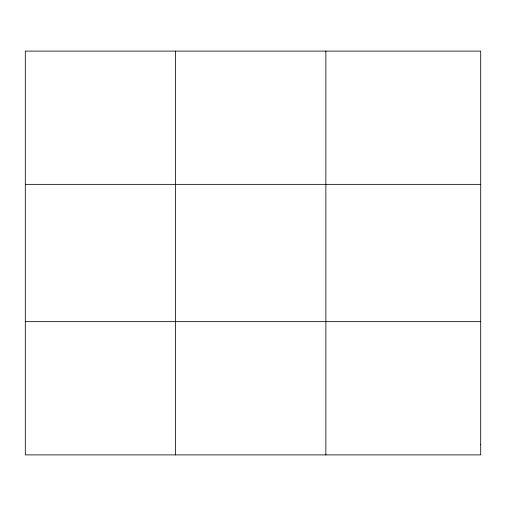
<?xml version="1.0" encoding="UTF-8"?>
<svg xmlns="http://www.w3.org/2000/svg" width="506" height="506" viewBox="0 0 506 506"><rect width="100%" height="100%" fill="white"/><g stroke="black" fill="none" stroke-linecap="round" stroke-linejoin="round"><path stroke-width="0.76" d="M175.582 454.894L175.582 51.106M325.864 454.894L325.864 51.106M25.3 184.355L480.7 184.355M25.3 321.645L480.7 321.645M480.7 444.647L480.7 454.894L25.3 454.894L25.3 51.106L480.7 51.106L480.7 444.647"/></g></svg>
